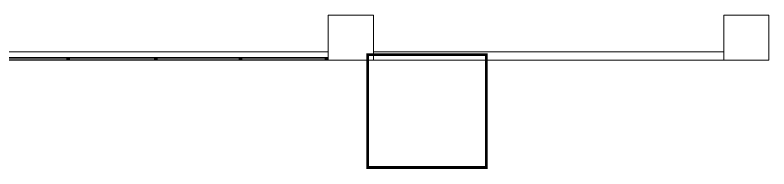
# Model space of a CAD drawing. Header units: metres. Extents: x -13316 to 152404, y -3899 to 30226.
# Drawn here: x 93606 to 94940, y 928 to 1200 of the extents above; entities that cross this region are included whole.
import ezdxf

# ---------------------------------------------------------------- set-up
doc = ezdxf.new("R2010")
doc.units = ezdxf.units.M
doc.header["$LTSCALE"] = 100
doc.header["$MEASUREMENT"] = 0
doc.header["$PDMODE"] = 1
doc.linetypes.add('DOT2', pattern=[0.125, 0, -0.125])
doc.layers.get('0').update_dxf_attribs({"color": 9, "lineweight": 9})
for name, color, linetype, lineweight in [('00', 9, 'Continuous', 9), ('01', 9, 'Continuous', 9), ('06D', 9, 'Continuous', 9), ('10', 9, 'Continuous', 9), ('15', 9, 'Continuous', 9), ('20', 9, 'DOT2', 9)]:
    doc.layers.add(name, color=color, linetype=linetype, lineweight=lineweight)

# ---------------------------------------------------------------- blocks, each defined once
blk = doc.blocks.new('p-kolon_80x80')
blk.add_lwpolyline([(-40, -40), (40, -40), (40, 40), (-40, 40)], close=True)
blk = doc.blocks.new('1.Bod.Ara.Sitatik Elk')
at = {"layer": '01'}
for p in [(9880, -7790), (10580, -7790)]:
    blk.add_blockref('p-kolon_80x80', p, dxfattribs=at)
blk = doc.blocks.new('prf-10x10')
blk.add_lwpolyline([(-5, -5), (5, -5), (5, 5), (-5, 5)], close=True)
at = {"color": 255}
blk.add_solid([(-5, -5), (5, -5), (-5, 5), (5, 5)], dxfattribs=at)
at = {"layer": '10'}
blk.add_point((0, 0), dxfattribs=at)
blk = doc.blocks.new('p-dog-ser-620')
at = {"layer": '06D'}
for points in [[(-620, 5), (-5, 5)], [(-620, 0), (-5, 0)]]:
    blk.add_lwpolyline(points, dxfattribs=at)
at = {"layer": '15'}
blk.add_lwpolyline([(-620, 2.5), (-5, 2.5)], dxfattribs=at)
at = {"layer": '10', "xscale": 0.5, "yscale": 0.5, "rotation": 90}
for p in [(-617.5, 2.5), (-460, 2.5), (-305, 2.5), (-155, 2.5), (-2.5, 2.5)]:
    blk.add_blockref('prf-10x10', p, dxfattribs=at)
blk = doc.blocks.new('1.Bod.Ara.Mimari Elk')
at = {"layer": '00'}
blk.add_lwpolyline([(9920, -7815), (10540, -7815), (10540, -7830), (9920, -7830)], close=True, dxfattribs=at)
at = {"layer": '06D'}
blk.add_lwpolyline([(9220, -7815), (9840, -7815)], dxfattribs=at)
at = {"layer": '20', "ltscale": 2, "const_width": 5}
blk.add_lwpolyline([(9910, -7820), (10120, -7820), (10120, -8020), (9910, -8020)], close=True, dxfattribs=at)
at = {"layer": '10'}
blk.add_blockref('p-dog-ser-620', (9840, -7830), dxfattribs=at)

msp = doc.modelspace()

# ---------------------------------------------------------------- block references
for name in ['1.Bod.Ara.Mimari Elk', '1.Bod.Ara.Sitatik Elk']:
    msp.add_blockref(name, (84320, 8950))

doc.saveas('drawing.dxf')
